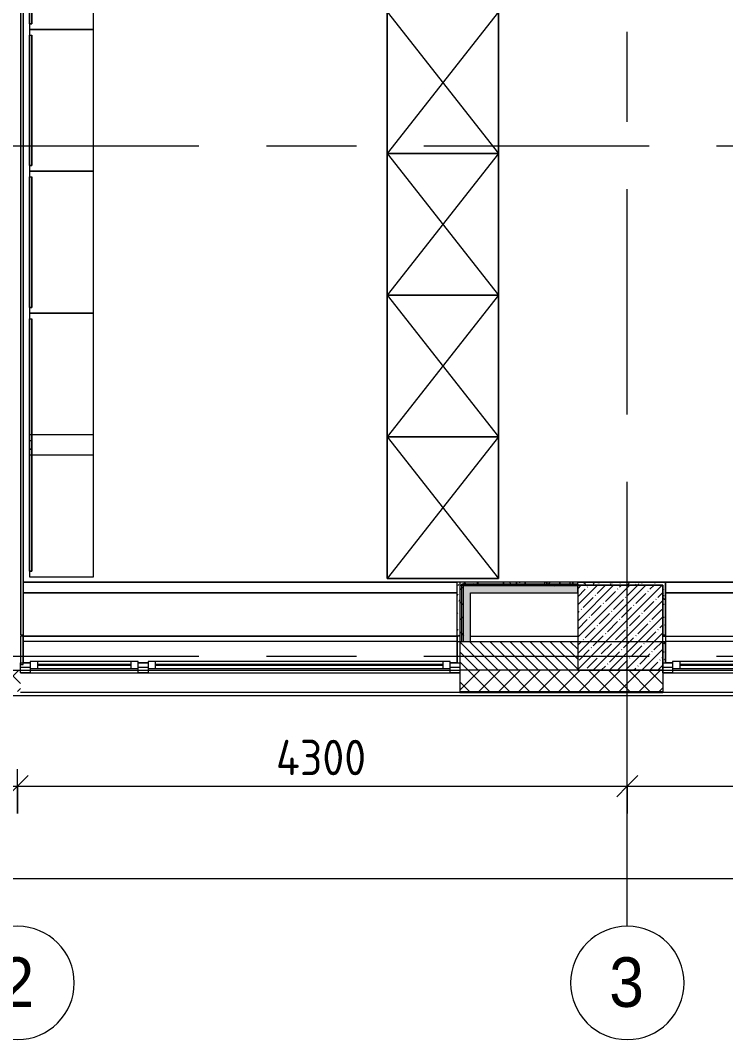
# Model space of a CAD drawing. Header units: millimetres. Extents: x -4185 to 186529, y -8553 to 29097.
# Drawn here: x 3730 to 8703, y -2706 to 4484 of the extents above; entities that cross this region are included whole.
import ezdxf

# ---------------------------------------------------------------- set-up
doc = ezdxf.new("R2010")
doc.units = ezdxf.units.MM
doc.linetypes.add('Осевая', pattern=[3175, 635, -476.25, 1587.5, -476.25])
for name, color, linetype, lineweight in [('A-ANNO-DIMS', 7, 'Continuous', 9), ('A-ANNO-DIMS-100', 7, 'Continuous', 9), ('A-GLAZ', 7, 'Continuous', 9), ('A-GLAZ-1', 7, 'Continuous', 13), ('A-WALL', 7, 'Continuous', 9), ('I-WALL', 7, 'Continuous', 9), ('S-COLS', 7, 'Continuous', 9), ('Оси', 7, 'Continuous', 9), ('Оси-1', 7, 'Continuous', 20), ('Оси-2', 7, 'Осевая', 9)]:
    doc.layers.add(name, color=color, linetype=linetype, lineweight=lineweight)
for name, color, linetype, lineweight, true_color in [('A-WALL-1', 7, 'Continuous', 9, 0x3c3c3c), ('A-WALL-FNSH-1', 7, 'Continuous', 9, 0x3c3c3c), ('I-FURN-1', 7, 'Continuous', 9, 0xf0f0f0)]:
    doc.layers.add(name, color=color, linetype=linetype, lineweight=lineweight, true_color=true_color)
doc.styles.add('Arial', font='arial.ttf', dxfattribs={"width": 0.9, "height": 350})
doc.styles.add('ISOCPEUR', font='isocpeur.ttf', dxfattribs={"width": 0.9, "height": 250})
doc.dimstyles.new('ISO-2_5_0_9К_БОЛЬШОЙ', dxfattribs={"dimscale": 304.8, "dimtxt": 248.995294, "dimasz": 0.492126, "dimexe": 0.393701, "dimexo": 0.984252, "dimgap": 0, "dimtad": 1, "dimdec": 0, "dimrnd": 10, "dimzin": 0, "dimdsep": 46, "dimtxsty": 'ISOCPEUR', "dimblk1": 'OBLIQUE', "dimblk2": 'OBLIQUE', "dimsah": 1, "dimcen": 0.09, "dimdle": 0.393701, "dimazin": 0, "dimtfac": 1, "dimtdec": 4, "dimtix": 1, "dimtmove": 0, "dimatfit": 3, "dimfxl": 1, "dimtvp": 1, "dimtolj": 1, "dimtzin": 0, "dimarcsym": 2})
pattern_1 = [(0, (0, 0), (121.92, 30.48), [10.058, -81.382, 10.058, -81.382, -487.68]), (0, (0, 0), (121.92, 30.48), [-182.88, 10.058, -172.822, 10.058, -81.382, -213.36]), (0, (0, 0), (121.92, 30.48), [-457.2, 10.058, -50.902, 10.058, -142.342]), (120, (45.72, 15.24), (-87.356454, 90.34582), [10.058, -81.382, 10.058, -81.382, -487.68]), (120, (45.72, 15.24), (-87.356454, 90.34582), [-182.88, 10.058, -172.822, 10.058, -81.382, -213.36]), (120, (45.72, 15.24), (-87.356454, 90.34582), [-457.2, 10.058, -50.902, 10.058, -142.342]), (240, (60.96, 76.2), (-34.563546, -120.82582), [10.058, -81.382, 10.058, -81.382, -487.68]), (240, (60.96, 76.2), (-34.563546, -120.82582), [-182.88, 10.058, -172.822, 10.058, -81.382, -213.36]), (240, (60.96, 76.2), (-34.563546, -120.82582), [-457.2, 10.058, -50.902, 10.058, -142.342])]
pattern_2 = [(45, (0, 0), (-106.066, 106.066), []), (135, (0, 0), (-106.066, -106.066), [])]

# ---------------------------------------------------------------- blocks, each defined once
blk = doc.blocks.new('120_Окно_СКБ_1Ст - 120_Окно_СКБ_1Ст 900х2500_h_-22445987-План размещения напольных электротехнических лючков и розеток 1 этажа в осях 1-12')
at = {"layer": 'A-GLAZ'}
for p, q in [((450, -57), (-450, -57)), ((-430, -127), (-380, -127)), ((-330, -107), (330, -107)), ((330, -117), (-330, -117)), ((381, -127), (430, -127))]:
    blk.add_line(p, q, dxfattribs=at)
at = {"layer": 'A-GLAZ-1'}
for p, q in [((-450, -127), (-450, -57)), ((-450, -57), (-380, -57)), ((-380, -57), (-380, -127)), ((380, -127), (380, -57)), ((380, -57), (450, -57)), ((450, -57), (450, -127)), ((-380, -127), (-450, -127)), ((380, -87), (-380, -87)), ((-380, -87), (-380, -137)), ((-380, -137), (380, -137)), ((-330, -137), (-330, -87)), ((330, -137), (330, -87)), ((380, -137), (380, -87)), ((450, -127), (380, -127))]:
    blk.add_line(p, q, dxfattribs=at)
blk = doc.blocks.new('120_Окно_СКБ_2Ст - 120_Окно_СКБ_2Ст 3100х2500 _мал_створка слева_-22446080-План размещения напольных электротехнических лючков и розеток 1 этажа в осях 1-12')
at = {"layer": 'A-GLAZ'}
for p, q in [((1550, -57), (-1550, -57)), ((-1530, -127), (-1480, -127)), ((-1430, -107), (600, -107)), ((600, -117), (-1430, -117)), ((650, -127), (720, -127)), ((770, -107), (1430, -107)), ((1430, -117), (770, -117)), ((1480, -127), (1530, -127))]:
    blk.add_line(p, q, dxfattribs=at)
at = {"layer": 'A-GLAZ-1'}
for p, q in [((-1550, -127), (-1550, -57)), ((-1550, -57), (-1480, -57)), ((-1480, -57), (-1480, -127)), ((650, -127), (650, -57)), ((650, -57), (720, -57)), ((720, -57), (720, -127)), ((1480, -127), (1480, -57)), ((1480, -57), (1550, -57)), ((1550, -57), (1550, -127)), ((-1480, -127), (-1550, -127)), ((650, -87), (-1480, -87)), ((-1480, -87), (-1480, -137)), ((-1480, -137), (650, -137)), ((-1430, -137), (-1430, -87)), ((600, -137), (600, -87)), ((650, -137), (650, -87)), ((720, -127), (650, -127)), ((1480, -87), (720, -87)), ((720, -87), (720, -137)), ((720, -137), (1480, -137)), ((770, -137), (770, -87)), ((1430, -137), (1430, -87)), ((1480, -137), (1480, -87)), ((1550, -127), (1480, -127))]:
    blk.add_line(p, q, dxfattribs=at)
blk = doc.blocks.new('Шкаф параметрический - 1_319-25527390-План размещения напольных электротехнических лючков и розеток 1 этажа в осях 1-12')
at = {"layer": 'I-FURN-1'}
for p, q in [((0, 0), (1000, -785)), ((0, -785), (1000, 0)), ((1000, 0), (0, 0)), ((0, 0), (0, -785)), ((0, -785), (0, 0)), ((0, 0), (1000, 0)), ((1000, -785), (1000, 0)), ((1000, 0), (1000, -785)), ((0, -785), (1000, -785)), ((1000, -785), (0, -785))]:
    blk.add_line(p, q, dxfattribs=at)
blk = doc.blocks.new('стеллаж для обуви 1000х450х2000 - 1850 x 1850 x 390mm-V103-План размещения напольных электротехнических лючков и розеток 1 этажа в осях 1-12')
at = {"layer": 'I-FURN-1'}
for p, q in [((1172.1, 184.9), (172.1, 184.9)), ((172.1, 184.9), (172.1, -265.1)), ((1172.1, 184.9), (172.1, 184.9)), ((172.1, 184.9), (172.1, -265.1)), ((212.1, 184.9), (1132.1, 184.9)), ((1132.1, 184.9), (212.1, 184.9)), ((212.1, 169.9), (212.1, 184.9)), ((212.1, 184.9), (212.1, 169.9)), ((212.1, 169.9), (1132.1, 169.9)), ((1132.1, 169.9), (212.1, 169.9)), ((1132.1, 184.9), (1132.1, 169.9)), ((1132.1, 184.9), (1132.1, 169.9)), ((1172.1, -265.1), (1172.1, 184.9)), ((1172.1, -265.1), (1172.1, 184.9)), ((172.1, -265.1), (1172.1, -265.1)), ((172.1, -265.1), (1172.1, -265.1))]:
    blk.add_line(p, q, dxfattribs=at)
blk = doc.blocks.new('стеллаж для обуви 1000х450х2000 - 1850 x 1850 x 390mm-V104-План размещения напольных электротехнических лючков и розеток 1 этажа в осях 1-12')
at = {"layer": 'I-FURN-1'}
for p, q in [((1172.1, 184.9), (172.1, 184.9)), ((172.1, 184.9), (172.1, -265.1)), ((1172.1, 184.9), (172.1, 184.9)), ((172.1, 184.9), (172.1, -265.1)), ((212.1, 184.9), (312.1, 184.9)), ((272.1, 184.9), (212.1, 184.9)), ((212.1, 169.9), (212.1, 184.9)), ((212.1, 184.9), (212.1, 169.9)), ((212.1, 169.9), (272.1, 169.9)), ((312.1, 169.9), (212.1, 169.9)), ((312.1, 184.9), (272.1, 184.9)), ((272.1, 169.9), (312.1, 169.9)), ((312.1, 184.9), (1132.1, 184.9)), ((1132.1, 184.9), (312.1, 184.9)), ((312.1, 169.9), (1132.1, 169.9)), ((1132.1, 169.9), (312.1, 169.9)), ((1132.1, 184.9), (1132.1, 169.9)), ((1132.1, 184.9), (1132.1, 169.9)), ((1172.1, -265.1), (1172.1, 184.9)), ((1172.1, -265.1), (1172.1, 184.9)), ((172.1, -265.1), (1172.1, -265.1)), ((172.1, -265.1), (1172.1, -265.1))]:
    blk.add_line(p, q, dxfattribs=at)
blk = doc.blocks.new('стеллаж для обуви 1000х450х2000 - 1850 x 1850 x 390mm-V105-План размещения напольных электротехнических лючков и розеток 1 этажа в осях 1-12')
at = {"layer": 'I-FURN-1'}
for p, q in [((1172.1, 184.9), (172.1, 184.9)), ((172.1, 184.9), (172.1, -265.1)), ((1172.1, 184.9), (172.1, 184.9)), ((172.1, 184.9), (172.1, -265.1)), ((212.1, 184.9), (1032.1, 184.9)), ((1032.1, 184.9), (212.1, 184.9)), ((212.1, 169.9), (212.1, 184.9)), ((212.1, 184.9), (212.1, 169.9)), ((212.1, 169.9), (1032.1, 169.9)), ((1032.1, 169.9), (212.1, 169.9)), ((1032.1, 184.9), (1132.1, 184.9)), ((1072.1, 184.9), (1032.1, 184.9)), ((1032.1, 169.9), (1072.1, 169.9)), ((1132.1, 169.9), (1032.1, 169.9)), ((1132.1, 184.9), (1072.1, 184.9)), ((1072.1, 169.9), (1132.1, 169.9)), ((1132.1, 184.9), (1132.1, 169.9)), ((1132.1, 184.9), (1132.1, 169.9)), ((1172.1, -265.1), (1172.1, 184.9)), ((1172.1, -265.1), (1172.1, 184.9)), ((172.1, -265.1), (1172.1, -265.1)), ((172.1, -265.1), (1172.1, -265.1))]:
    blk.add_line(p, q, dxfattribs=at)
blk = doc.blocks.new('Зашивка приборов отопления16 - Зашивка приборов отопления-33282046-План размещения напольных электротехнических лючков и розеток 1 этажа в осях 1-12')
at = {"layer": 'A-WALL'}
for p, q in [((10970, 520), (9910, 520)), ((10970, 445), (9910, 445)), ((9910, 445), (10970, 445)), ((9910, 150), (9910, 105)), ((9910, 105), (10970.2, 105))]:
    blk.add_line(p, q, dxfattribs=at)
blk = doc.blocks.new('Зашивка приборов отопления17 - Зашивка приборов отопления-33282118-План размещения напольных электротехнических лючков и розеток 1 этажа в осях 1-12')
at = {"layer": 'A-WALL'}
for p, q in [((10970, 520), (7910, 520)), ((10970, 445), (7910, 445)), ((7910, 445), (10970, 445)), ((7910, 150), (7910, 140)), ((7910, 105), (10970, 105))]:
    blk.add_line(p, q, dxfattribs=at)
blk = doc.blocks.new('Ось сетки - D8-29747960-План размещения напольных электротехнических лючков и розеток 1 этажа в осях 1-12')
at = {"layer": 'Оси-1'}
for start, end in [(360, 180), (180, 360)]:
    blk.add_arc((0, 0), 4, start, end, dxfattribs=at)
blk = doc.blocks.new('DIMBLOCK1-План размещения напольных электротехнических лючков и розеток 1 этажа в осях 1-12')
at = {"layer": 'A-ANNO-DIMS-100'}
for p, q in [((110, -1111.7), (110, -797.7)), ((3710, -1111.7), (3710, -797.7)), ((-10, -917.7), (3710, -917.7)), ((110, -917.7), (110, -1111.7)), ((3710, -917.7), (3710, -1111.7))]:
    blk.add_line(p, q, dxfattribs=at)
at = {"layer": 'A-ANNO-DIMS-100', "lineweight": 20}
for p, q in [((110, -917.7), (185, -842.7)), ((3710, -917.7), (3785, -842.7)), ((110, -917.7), (35, -992.7)), ((3710, -917.7), (3635, -992.7))]:
    blk.add_line(p, q, dxfattribs=at)
at = {"layer": 'A-ANNO-DIMS-100', "color": 0, "insert": (1594, -591.1), "char_height": 250, "width": 758.478, "attachment_point": 1, "line_spacing_factor": 1.149209, "style": 'ISOCPEUR'}
blk.add_mtext('3600', dxfattribs=at)
blk = doc.blocks.new('_Oblique')
at = {"color": 0, "linetype": 'ByBlock', "lineweight": -2}
blk.add_line((-0.5, -0.5), (0.5, 0.5), dxfattribs=at)
blk = doc.blocks.new('DIMBLOCK2-План размещения напольных электротехнических лючков и розеток 1 этажа в осях 1-12')
at = {"layer": 'A-ANNO-DIMS-100'}
for p, q in [((3710, -1111.7), (3710, -797.7)), ((8010, -1111.7), (8010, -797.7)), ((3710, -917.7), (8010, -917.7)), ((3710, -917.7), (3710, -1111.7)), ((8010, -917.7), (8010, -1111.7))]:
    blk.add_line(p, q, dxfattribs=at)
at = {"layer": 'A-ANNO-DIMS-100', "lineweight": 20}
for p, q in [((3710, -917.7), (3785, -842.7)), ((8010, -917.7), (8085, -842.7)), ((3710, -917.7), (3635, -992.7)), ((8010, -917.7), (7935, -992.7))]:
    blk.add_line(p, q, dxfattribs=at)
at = {"layer": 'A-ANNO-DIMS-100', "color": 0, "insert": (5532, -591.1), "char_height": 250, "width": 787.208, "attachment_point": 1, "line_spacing_factor": 1.149209, "style": 'ISOCPEUR'}
blk.add_mtext('4300', dxfattribs=at)
blk = doc.blocks.new('DIMBLOCK3-План размещения напольных электротехнических лючков и розеток 1 этажа в осях 1-12')
at = {"layer": 'A-ANNO-DIMS-100'}
for p, q in [((8010, -1111.7), (8010, -797.7)), ((12510, -1111.7), (12510, -797.7)), ((8010, -917.7), (12510, -917.7)), ((8010, -917.7), (8010, -1111.7)), ((12510, -917.7), (12510, -1111.7))]:
    blk.add_line(p, q, dxfattribs=at)
at = {"layer": 'A-ANNO-DIMS-100', "lineweight": 20}
for p, q in [((8010, -917.7), (8085, -842.7)), ((12510, -917.7), (12585, -842.7)), ((8010, -917.7), (7935, -992.7)), ((12510, -917.7), (12435, -992.7))]:
    blk.add_line(p, q, dxfattribs=at)
at = {"layer": 'A-ANNO-DIMS-100', "color": 0, "insert": (9932, -591.1), "char_height": 250, "width": 787.208, "attachment_point": 1, "line_spacing_factor": 1.149209, "style": 'ISOCPEUR'}
blk.add_mtext('4500', dxfattribs=at)
blk = doc.blocks.new('DIMBLOCK25-План размещения напольных электротехнических лючков и розеток 1 этажа в осях 1-12')
at = {"layer": 'A-ANNO-DIMS-100'}
for p, q in [((110, -1763), (110, -1449)), ((38310, -1763), (38310, -1449)), ((-10, -1569), (38430, -1569)), ((110, -1569), (110, -1763)), ((38310, -1569), (38310, -1763))]:
    blk.add_line(p, q, dxfattribs=at)
at = {"layer": 'A-ANNO-DIMS-100', "lineweight": 20}
for p, q in [((110, -1569), (185, -1494)), ((38310, -1569), (38385, -1494)), ((110, -1569), (35, -1644)), ((38310, -1569), (38235, -1644))]:
    blk.add_line(p, q, dxfattribs=at)
at = {"layer": 'A-ANNO-DIMS-100', "color": 0, "insert": (18815, -1242.4), "char_height": 250, "width": 948.097, "attachment_point": 1, "line_spacing_factor": 1.149209, "style": 'ISOCPEUR'}
blk.add_mtext('38200', dxfattribs=at)

msp = doc.modelspace()

# ---------------------------------------------------------------- hatches: boundary and pattern name
at = {"layer": 'A-WALL'}
h = msp.add_hatch(dxfattribs=at)
h.set_pattern_fill('FP_31', color=256, style=0, pattern_type=2)
h.set_pattern_definition([(135, (0, 0), (-35.35534, -35.35534), [])])
h.paths.add_polyline_path([(9159.7, -100), (9910, -99.1), (9910, 100), (9159.7, 100), (9159.7, -99.1)])
h.paths.add_polyline_path([(21610, -100), (21910, -100), (21910, 100), (21610, 100), (21610, -99.1)])
h.paths.add_polyline_path([(20710, -100), (20710, 100), (19360, 100), (19360, -100), (20433.6, -100)])
h.paths.add_polyline_path([(28309.7, -100), (28309.7, 100), (27310, 100), (27310, -100), (27831, -100)])
h.paths.add_polyline_path([(7656.2, -100), (7660, -100), (7660, 100), (6830, 100), (6830, -100)])
h.paths.add_polyline_path([(22635, -100), (22635, 100), (22510, 100), (22510, -100)])
h.paths.add_polyline_path([(26160, -100), (26410, -100), (26410, 100), (26160, 100), (26160, -80)])
h.paths.add_polyline_path([(12010, -100), (12160, -99.1), (12160, 100), (12010, 100), (12010, -99.1)])
h.paths.add_polyline_path([(25435, -100), (25560, -100), (25560, 100), (25435, 100), (25435, -80)])
h.paths.add_polyline_path([(16660, -100), (16660, 100), (16510, 100), (16510, -100)])
h.paths.add_polyline_path([(14860, -100), (15610, -100), (15610, 100), (14860, 100), (14860, -99.1)])
h = msp.add_hatch(dxfattribs=at)
h.set_pattern_fill('FP_6', color=256, style=0, pattern_type=2)
h.set_pattern_definition([(45, (0, 0), (-70.71068, 70.71068), []), (135, (0, 0), (-70.71068, -70.71068), [])])
h.paths.add_polyline_path([(38287.7, -250), (38287.7, -100), (37990, -100), (37990, -250)])
h.paths.add_polyline_path([(36573.4, -250), (37090, -250), (37090, -100), (35970, -100), (35970, -250)])
h.paths.add_polyline_path([(33870, -250), (33870, -100), (33010, -100), (33010, -250), (33211, -250)])
h.paths.add_polyline_path([(29209.7, -250), (30210, -250), (30210, -100), (29209.7, -100), (29209.7, -207.1)])
h.paths.add_polyline_path([(27310, -250), (28309.7, -250), (28309.7, -100), (27310, -100), (27310, -211.8)])
h.paths.add_polyline_path([(26410, -250), (26410, -100), (25435, -100), (25435, -250)])
h.paths.add_polyline_path([(21610, -250), (22635, -250), (22635, -100), (21610, -100), (21610, -226)])
h.paths.add_polyline_path([(19360, -250), (20710, -250), (20710, -100), (19360, -100), (19360, -231.6)])
h.paths.add_polyline_path([(17071.1, -250), (17260, -250), (17260, -100), (16510, -100), (16510, -250)])
h.paths.add_polyline_path([(15610, -250), (15610, -100), (14860, -100), (14860, -250), (15053.7, -250)])
h.paths.add_polyline_path([(12760, -250), (12760, -100), (12010, -100), (12010, -250), (12363.7, -250)])
h.paths.add_polyline_path([(9910, -250), (9910, -100), (9159.7, -100), (9159.7, -250), (9673.7, -250)])
h.paths.add_polyline_path([(7656.2, -250), (8259.7, -250), (8259.7, -100), (6830, -100), (6830, -250)])
h.paths.add_polyline_path([(2276.3, -250), (3730, -250), (3730, -100), (-260, -100), (-260, -250), (931.3, -250)])
at = {"layer": 'I-WALL'}
h = msp.add_hatch(dxfattribs=at)
h.set_pattern_fill('FP_84', color=256, style=0, pattern_type=2)
h.set_pattern_definition(pattern_1)
h.paths.add_polyline_path([(3730, 150), (3750, 150), (3750, 7693), (3730, 7693), (3730, 442.2)])
h = msp.add_hatch(dxfattribs=at)
h.set_pattern_fill('FP_84', color=256, style=0, pattern_type=2)
h.set_pattern_definition(pattern_1)
h.paths.add_polyline_path([(6810, 100), (6830, 100), (6830, 520), (6810, 520), (6810, 105)])
h = msp.add_hatch(dxfattribs=at)
h.set_pattern_fill('FP_84', color=256, style=0, pattern_type=2)
h.set_pattern_definition(pattern_1)
h.paths.add_polyline_path([(6905, 500), (8279.7, 500), (8279.7, 520), (6830, 520), (6830, 500)])
h = msp.add_hatch(dxfattribs=at)
h.set_pattern_fill('FP_85', color=256, style=0, pattern_type=2)
h.set_pattern_definition(pattern_2)
h.paths.add_polyline_path([(6842.5, 100), (6842.3, 500), (6830, 500), (6830, 100)])
h = msp.add_hatch(dxfattribs=at)
h.set_pattern_fill('FP_85', color=256, style=0, pattern_type=2)
h.set_pattern_definition(pattern_2)
h.paths.add_polyline_path([(6855, 100), (6855, 500), (6842.5, 500), (6842.5, 100)])
h = msp.add_hatch(dxfattribs=at)
h.set_pattern_fill('FP_85', color=256, style=0, pattern_type=2)
h.set_pattern_definition(pattern_2)
h.paths.add_polyline_path([(6905, 495), (7660, 495), (7660, 500), (6855, 500), (6855, 495)])
for points in [[(6855, 100), (6905, 100), (6905, 495), (6855, 495), (6855, 128.4)], [(6905, 445), (7660, 445), (7660, 495), (6905, 495)]]:
    msp.add_hatch(color=256, dxfattribs=at).paths.add_polyline_path(points)
h = msp.add_hatch(dxfattribs=at)
h.set_pattern_fill('FP_84', color=256, style=0, pattern_type=2)
h.set_pattern_definition(pattern_1)
h.paths.add_polyline_path([(8260, 150), (8279.7, 150), (8279.7, 500), (8260, 500), (8260, 442.2)])
h = msp.add_hatch(dxfattribs=at)
h.set_pattern_fill('FP_84', color=256, style=0, pattern_type=2)
h.set_pattern_definition(pattern_1)
h.paths.add_polyline_path([(3750, -60), (3750, 140), (3730, 140), (3730, -60)])
h = msp.add_hatch(dxfattribs=at)
h.set_pattern_fill('FP_84', color=256, style=0, pattern_type=2)
h.set_pattern_definition(pattern_1)
h.paths.add_polyline_path([(6825.5, -48), (6830, -48), (6830, 100), (6810, 100), (6810, -48)])
h = msp.add_hatch(dxfattribs=at)
h.set_pattern_fill('FP_84', color=256, style=0, pattern_type=2)
h.set_pattern_definition(pattern_1)
h.paths.add_polyline_path([(8279.7, -48), (8279.7, 100), (8260, 100), (8260, -48)])
at = {"layer": 'S-COLS'}
h = msp.add_hatch(dxfattribs=at)
h.set_pattern_fill('FP_1', color=256, style=0, pattern_type=2)
h.set_pattern_definition([(45, (0, 0), (-57.0246, 57.0246), []), (45, (57.025, 0), (-57.0246, 57.0246), [100.806, -20.161, 3.353, -16.808])])
h.paths.add_polyline_path([(8260, -100), (8260, 500), (7660, 500), (7660, -100)])

# ---------------------------------------------------------------- linework, layer by layer
at = {"layer": 'A-WALL'}
for p, q in [((6810, 141), (6810, 520)), ((6842.5, 100), (6842.5, 507.5)), ((7660, 507.5), (6842.5, 507.5)), ((6855, 100), (6855, 495)), ((7660, 495), (6855, 495)), ((8259.7, -100), (6830, -100)), ((8260, -100), (15610, -100)), ((38287.7, -280), (-290, -280)), ((6830, -258), (3730, -258)), ((6830, -250), (8259.7, -250)), ((6830, -253), (8259.7, -253)), ((9159.7, -258), (8259.7, -258))]:
    msp.add_line(p, q, dxfattribs=at)
at = {"layer": 'A-WALL-1'}
for p, q in [((3730, 7693), (3730, 150)), ((7660, 520), (6810, 520)), ((6830, 520), (6830, -250)), ((7660, 445), (7660, 520)), ((8279.7, 150), (8279.7, 520)), ((6830, 500), (8259.7, 500)), ((6905, 100), (6905, 445)), ((6905, 445), (7660, 445)), ((8259.7, 500), (8259.7, 150)), ((3730, 150), (3750, 150)), ((8259.7, 150), (8279.7, 150)), ((3730, 140), (3730, -60)), ((3750, 140), (3730, 140)), ((3750, -60), (3750, 140)), ((6810, 141), (6810, -48)), ((6830, 140), (6810, 140)), ((8279.7, 100), (6810, 100)), ((8259.7, 100), (8259.7, -250)), ((8279.7, -48), (8279.7, 100)), ((3730, -60), (3750, -60)), ((6810, -48), (6830, -48)), ((8259.7, -48), (8279.7, -48)), ((-110, -100), (6830, -100))]:
    msp.add_line(p, q, dxfattribs=at)
at = {"layer": 'A-WALL-FNSH-1'}
for p, q in [((3750, 7690), (3750, 141)), ((3751, 141), (3751, 7690)), ((8280.2, 521), (6809, 521)), ((6809, 520), (6809, 141)), ((7660, 520), (8279.7, 520)), ((8280.7, 150), (8280.7, 521)), ((8279.7, 150), (8280.7, 150)), ((3750, 141), (3751, 141)), ((3750, 140), (3750, -48)), ((3751, 140), (3750, 140)), ((3751, -48), (3751, 139)), ((6809, 141), (6810, 141)), ((6809, 140), (6809, -48)), ((8280.7, 100), (8279.7, 100)), ((8280.7, -48), (8280.7, 100)), ((3750, -48), (3751, -48)), ((6809, -48), (6810, -48)), ((8279.7, -48), (8280.7, -48)), ((6830, -250), (6830, -258)), ((6830, -258), (8259.7, -258)), ((8259.7, -258), (8259.7, -250))]:
    msp.add_line(p, q, dxfattribs=at)
at = {"layer": 'I-WALL'}
for p, q in [((3751, 521), (6809, 521)), ((6809, 520), (3751, 520)), ((6809, 520), (6809, 521)), ((8280.2, 521), (9340.2, 521)), ((8280.2, 521), (8280.2, 520)), ((9339.7, 520), (8280.2, 520)), ((3751, 140), (6810, 140)), ((3751, 140), (3751, 139)), ((6810, 139), (3751, 139)), ((6905, 140), (7660, 140)), ((8260, 140), (9338.7, 140)), ((3800, -80), (3730, -80)), ((4630, -80), (4560, -80)), ((6830, -80), (6760, -80)), ((8328.7, -80), (8260, -80))]:
    msp.add_line(p, q, dxfattribs=at)
at = {"layer": 'S-COLS'}
for p, q in [((8260, 500), (7660, 500)), ((7660, 500), (7660, -100)), ((8260, -100), (8260, 500)), ((7660, -100), (8260, -100))]:
    msp.add_line(p, q, dxfattribs=at)
at = {"layer": 'Оси'}
msp.add_line((8010, -1906.3), (8010, 593.7), dxfattribs=at)
at = {"layer": 'Оси-2'}
for p, q in [((8010, 593.7), (8010, 24898.1)), ((-885.2, 3600), (36057, 3600)), ((-885.2, 0), (36057, 0))]:
    msp.add_line(p, q, dxfattribs=at)

# ---------------------------------------------------------------- block references
at = {"layer": 'A-GLAZ', "rotation": 180}
for name, p in [('120_Окно_СКБ_2Ст - 120_Окно_СКБ_2Ст 3100х2500 _мал_створка слева_-22446080-План размещения напольных электротехнических лючков и розеток 1 этажа в осях 1-12', (5280, -175)), ('120_Окно_СКБ_1Ст - 120_Окно_СКБ_1Ст 900х2500_h_-22445987-План размещения напольных электротехнических лючков и розеток 1 этажа в осях 1-12', (8709.7, -175))]:
    msp.add_blockref(name, p, dxfattribs=at)
at = {"layer": 'A-WALL'}
for name, p in [('Зашивка приборов отопления17 - Зашивка приборов отопления-33282118-План размещения напольных электротехнических лючков и розеток 1 этажа в осях 1-12', (-4160, 0)), ('Зашивка приборов отопления16 - Зашивка приборов отопления-33282046-План размещения напольных электротехнических лючков и розеток 1 этажа в осях 1-12', (-1630.3, 0))]:
    msp.add_blockref(name, p, dxfattribs=at)
at = {"layer": 'I-FURN-1'}
for name, p, rotation in [('стеллаж для обуви 1000х450х2000 - 1850 x 1850 x 390mm-V103-План размещения напольных электротехнических лючков и розеток 1 этажа в осях 1-12', (3980.3, 4247.4), 90.00000000000038), ('Шкаф параметрический - 1_319-25527390-План размещения напольных электротехнических лючков и розеток 1 этажа в осях 1-12', (7100.8, 4545.7), 269.9999999999999), ('стеллаж для обуви 1000х450х2000 - 1850 x 1850 x 390mm-V103-План размещения напольных электротехнических лючков и розеток 1 этажа в осях 1-12', (3980.3, 3247.4), 90.00000000000038), ('Шкаф параметрический - 1_319-25527390-План размещения напольных электротехнических лючков и розеток 1 этажа в осях 1-12', (7100.8, 3545.7), 269.9999999999999), ('стеллаж для обуви 1000х450х2000 - 1850 x 1850 x 390mm-V103-План размещения напольных электротехнических лючков и розеток 1 этажа в осях 1-12', (3980.3, 2247.4), 90.00000000000038), ('Шкаф параметрический - 1_319-25527390-План размещения напольных электротехнических лючков и розеток 1 этажа в осях 1-12', (7100.8, 2545.7), 269.9999999999999), ('стеллаж для обуви 1000х450х2000 - 1850 x 1850 x 390mm-V104-План размещения напольных электротехнических лючков и розеток 1 этажа в осях 1-12', (3980.3, 1247.4), 90.00000000000038), ('стеллаж для обуви 1000х450х2000 - 1850 x 1850 x 390mm-V105-План размещения напольных электротехнических лючков и розеток 1 этажа в осях 1-12', (3980.3, 387.4), 90.00000000000038), ('Шкаф параметрический - 1_319-25527390-План размещения напольных электротехнических лючков и розеток 1 этажа в осях 1-12', (7100.8, 1545.7), 269.9999999999999)]:
    msp.add_blockref(name, p, dxfattribs=dict(at, rotation=rotation))
at = {"layer": 'Оси-1', "xscale": 99.99999999999993, "yscale": 99.99999999999993, "zscale": 99.99999999999993}
for p in [(3710, -2306.3), (8010, -2306.3)]:
    msp.add_blockref('Ось сетки - D8-29747960-План размещения напольных электротехнических лючков и розеток 1 этажа в осях 1-12', p, dxfattribs=at)

# ---------------------------------------------------------------- texts
at = {"layer": 'Оси', "char_height": 350, "width": 303.038, "attachment_point": 1, "style": 'Arial'}
for s, insert in [('\\fArial|b0|i0|c204|p34|;\\W.9;2', (3582.5, -2125.6)), ('\\fArial|b0|i0|c204|p34|;\\W.9;3', (7882.5, -2125.6))]:
    msp.add_mtext(s, dxfattribs=dict(at, insert=insert))

# ---------------------------------------------------------------- dimensions: what is measured, and where the dimension line sits
at = {"layer": 'A-ANNO-DIMS'}
for base, p1, p2, override, picture, middle in [((3710, -917.7), (110, -811.7), (3710, -811.7), {"dimpost": '<>', "dimfxl": 3599.999993}, 'DIMBLOCK1-План размещения напольных электротехнических лючков и розеток 1 этажа в осях 1-12', (1910, -792.7)), ((8010, -917.7), (3710, -811.7), (8010, -811.7), {"dimpost": '<>', "dimfxl": 4299.999972}, 'DIMBLOCK2-План размещения напольных электротехнических лючков и розеток 1 этажа в осях 1-12', (5860, -792.7)), ((12510, -917.7), (8010, -811.7), (12510, -811.7), {"dimpost": '<>', "dimfxl": 4500}, 'DIMBLOCK3-План размещения напольных электротехнических лючков и розеток 1 этажа в осях 1-12', (10260, -792.7)), ((38310, -1569), (110, -1463), (38310, -1463), {"dimpost": '<>', "dimfxl": 38199.999966}, 'DIMBLOCK25-План размещения напольных электротехнических лючков и розеток 1 этажа в осях 1-12', (19210, -1444))]:
    dim = msp.add_linear_dim(base=base, p1=p1, p2=p2, dimstyle='ISO-2_5_0_9К_БОЛЬШОЙ', override=override, dxfattribs=at)
    dim.commit()
    dim.dimension.update_dxf_attribs({"geometry": picture, "text_midpoint": middle})

doc.saveas('drawing.dxf')
